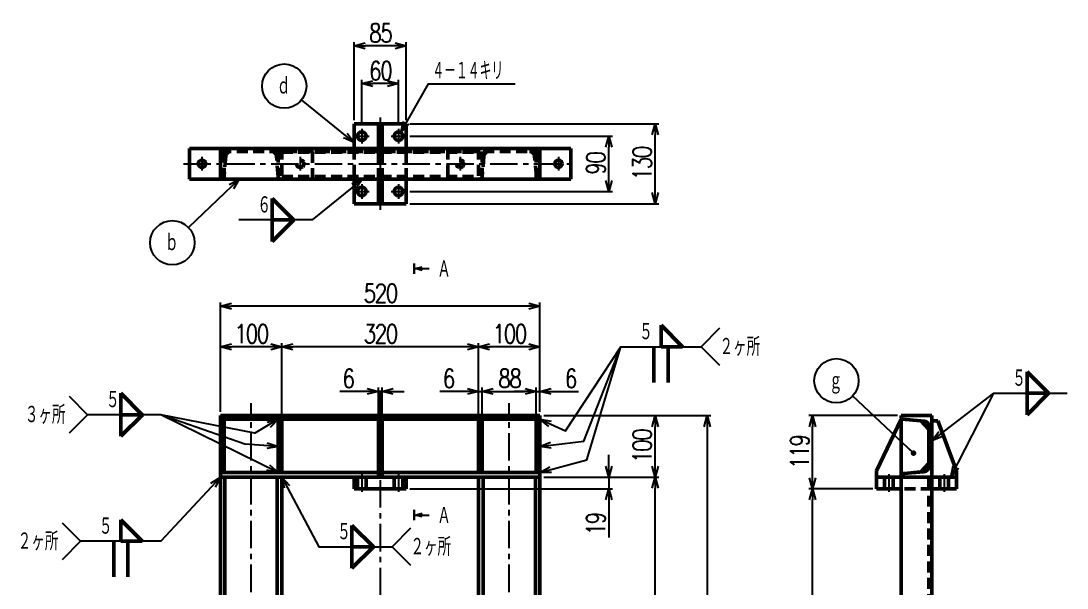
# Model space of a CAD drawing. Header units: millimetres. Extents: x -284 to 3112, y -2398 to 1551.
# Drawn here: x -275 to 1428, y 628 to 1551 of the extents above; entities that cross this region are included whole.
import ezdxf

# ---------------------------------------------------------------- set-up
doc = ezdxf.new("R2010")
doc.units = ezdxf.units.MM
doc.header["$LTSCALE"] = 1.40315
doc.linetypes.add('CENTER', pattern=[50.8, 31.75, -6.35, 6.35, -6.35])
doc.linetypes.add('DASHED', pattern=[19.05, 12.7, -6.35])
doc.layers.add('NoLayerName_001', color=7, linetype='Continuous')
doc.styles.get("Standard").update_dxf_attribs({"font": 'txt', "bigfont": 'extfont2'})
doc.dimstyles.get("Standard").update_dxf_attribs({"dimtxt": 2.5, "dimasz": 2.5, "dimexe": 1.25, "dimexo": 0.625, "dimtad": 1, "dimdec": 3, "dimzin": 0, "dimdsep": 46, "dimtxsty": 'Standard', "dimcen": 2.5, "dimadec": 0, "dimazin": 0, "dimtfac": 0.75, "dimtdec": 3, "dimtmove": 0, "dimatfit": 3, "dimfxl": 1, "dimarcsym": 0})

# ---------------------------------------------------------------- blocks, each defined once
blk = doc.blocks.new('_OPEN30')
at = {"color": 0, "linetype": 'ByBlock', "lineweight": -2}
for p, q in [((-1, 0.267949), (0, 0)), ((0, 0), (-1, -0.267949)), ((0, 0), (-1, 0))]:
    blk.add_line(p, q, dxfattribs=at)
blk = doc.blocks.new('*D118')
at = {"layer": 'Defpoints', "color": 0}
for p in [(50, 1086.5), (50, 908.5), (570, 908.5)]:
    blk.add_point(p, dxfattribs=at)
at = {"layer": 'NoLayerName_001', "color": 0, "linetype": 'Continuous', "lineweight": 25}
for p, q in [((50, 914.5), (50, 1092.5)), ((570, 914.5), (570, 1092.5)), ((552, 1086.5), (68, 1086.5))]:
    blk.add_line(p, q, dxfattribs=at)
at = {"layer": 'NoLayerName_001', "color": 0, "lineweight": 25, "xscale": 18, "yscale": 18, "zscale": 18, "rotation": 180}
blk.add_blockref('_OPEN30', (50, 1086.5), dxfattribs=at)
at = {"layer": 'NoLayerName_001', "color": 0, "lineweight": 25, "xscale": 18, "yscale": 18, "zscale": 18}
blk.add_blockref('_OPEN30', (570, 1086.5), dxfattribs=at)
at = {"layer": 'NoLayerName_001', "color": 2, "lineweight": 50, "insert": (310, 1107.5), "char_height": 30, "attachment_point": 5}
blk.add_mtext('\\W0.8000;\\T0.8750;520', dxfattribs=at)
blk = doc.blocks.new('*D119')
at = {"layer": 'Defpoints', "color": 0}
for p in [(50, 1020.6), (50, 908.5), (150, 900)]:
    blk.add_point(p, dxfattribs=at)
at = {"layer": 'NoLayerName_001', "color": 0, "linetype": 'Continuous', "lineweight": 25}
for p, q in [((50, 914.5), (50, 1026.6)), ((150, 906), (150, 1026.6)), ((132, 1020.6), (68, 1020.6))]:
    blk.add_line(p, q, dxfattribs=at)
at = {"layer": 'NoLayerName_001', "color": 0, "lineweight": 25, "xscale": 18, "yscale": 18, "zscale": 18, "rotation": 180}
blk.add_blockref('_OPEN30', (50, 1020.6), dxfattribs=at)
at = {"layer": 'NoLayerName_001', "color": 0, "lineweight": 25, "xscale": 18, "yscale": 18, "zscale": 18}
blk.add_blockref('_OPEN30', (150, 1020.6), dxfattribs=at)
at = {"layer": 'NoLayerName_001', "color": 2, "lineweight": 50, "insert": (100, 1041.6), "char_height": 30, "attachment_point": 5}
blk.add_mtext('\\W0.8000;\\T0.8750;100', dxfattribs=at)
blk = doc.blocks.new('*D120')
at = {"layer": 'Defpoints', "color": 0}
for p in [(150, 1020.6), (150, 902.6), (470, 900)]:
    blk.add_point(p, dxfattribs=at)
at = {"layer": 'NoLayerName_001', "color": 0, "linetype": 'Continuous', "lineweight": 25}
for p, q in [((150, 908.6), (150, 1026.6)), ((470, 906), (470, 1026.6)), ((452, 1020.6), (168, 1020.6))]:
    blk.add_line(p, q, dxfattribs=at)
at = {"layer": 'NoLayerName_001', "color": 0, "lineweight": 25, "xscale": 18, "yscale": 18, "zscale": 18, "rotation": 180}
blk.add_blockref('_OPEN30', (150, 1020.6), dxfattribs=at)
at = {"layer": 'NoLayerName_001', "color": 0, "lineweight": 25, "xscale": 18, "yscale": 18, "zscale": 18}
blk.add_blockref('_OPEN30', (470, 1020.6), dxfattribs=at)
at = {"layer": 'NoLayerName_001', "color": 2, "lineweight": 50, "insert": (310, 1041.6), "char_height": 30, "attachment_point": 5}
blk.add_mtext('\\W0.8000;\\T0.8750;320', dxfattribs=at)
blk = doc.blocks.new('*D121')
at = {"layer": 'Defpoints', "color": 0}
for p in [(470, 1020.6), (470, 902.6), (570, 908.5)]:
    blk.add_point(p, dxfattribs=at)
at = {"layer": 'NoLayerName_001', "color": 0, "linetype": 'Continuous', "lineweight": 25}
for p, q in [((470, 908.6), (470, 1026.6)), ((570, 914.5), (570, 1026.6)), ((552, 1020.6), (488, 1020.6))]:
    blk.add_line(p, q, dxfattribs=at)
at = {"layer": 'NoLayerName_001', "color": 0, "lineweight": 25, "xscale": 18, "yscale": 18, "zscale": 18, "rotation": 180}
blk.add_blockref('_OPEN30', (470, 1020.6), dxfattribs=at)
at = {"layer": 'NoLayerName_001', "color": 0, "lineweight": 25, "xscale": 18, "yscale": 18, "zscale": 18}
blk.add_blockref('_OPEN30', (570, 1020.6), dxfattribs=at)
at = {"layer": 'NoLayerName_001', "color": 2, "lineweight": 50, "insert": (520, 1041.6), "char_height": 30, "attachment_point": 5}
blk.add_mtext('\\W0.8000;\\T0.8750;100', dxfattribs=at)
blk = doc.blocks.new('*D122')
at = {"layer": 'Defpoints', "color": 0}
for p in [(564, 948), (564, 902.6), (476, 900)]:
    blk.add_point(p, dxfattribs=at)
at = {"layer": 'NoLayerName_001', "color": 0, "linetype": 'Continuous', "lineweight": 25}
for p, q in [((476, 906), (476, 954)), ((564, 908.6), (564, 954)), ((494, 948), (546, 948))]:
    blk.add_line(p, q, dxfattribs=at)
at = {"layer": 'NoLayerName_001', "color": 0, "lineweight": 25, "xscale": 18, "yscale": 18, "zscale": 18, "rotation": 180}
blk.add_blockref('_OPEN30', (476, 948), dxfattribs=at)
at = {"layer": 'NoLayerName_001', "color": 0, "lineweight": 25, "xscale": 18, "yscale": 18, "zscale": 18}
blk.add_blockref('_OPEN30', (564, 948), dxfattribs=at)
at = {"layer": 'NoLayerName_001', "color": 2, "lineweight": 50, "insert": (520, 969), "char_height": 30, "attachment_point": 5}
blk.add_mtext('\\W0.8000;\\T0.8750;88', dxfattribs=at)
blk = doc.blocks.new('*D123')
at = {"layer": 'Defpoints', "color": 0}
for p in [(476, 948), (470, 902.6), (476, 902.6)]:
    blk.add_point(p, dxfattribs=at)
at = {"layer": 'NoLayerName_001', "color": 0, "linetype": 'Continuous', "lineweight": 25}
for p, q in [((470, 908.6), (470, 954)), ((476, 908.6), (476, 954)), ((470, 948), (407.1, 948)), ((452, 948), (434, 948)), ((470, 948), (476, 948)), ((494, 948), (512, 948))]:
    blk.add_line(p, q, dxfattribs=at)
at = {"layer": 'NoLayerName_001', "color": 0, "lineweight": 25, "xscale": 18, "yscale": 18, "zscale": 18}
blk.add_blockref('_OPEN30', (470, 948), dxfattribs=at)
at = {"layer": 'NoLayerName_001', "color": 0, "lineweight": 25, "xscale": 18, "yscale": 18, "zscale": 18, "rotation": 180}
blk.add_blockref('_OPEN30', (476, 948), dxfattribs=at)
at = {"layer": 'NoLayerName_001', "color": 2, "lineweight": 50, "insert": (420.6, 969), "char_height": 30, "attachment_point": 5}
blk.add_mtext('\\W0.8000;\\T0.8750;6', dxfattribs=at)
blk = doc.blocks.new('*D124')
at = {"layer": 'Defpoints', "color": 0}
for p in [(307, 948), (307, 902.6), (313, 902.6)]:
    blk.add_point(p, dxfattribs=at)
at = {"layer": 'NoLayerName_001', "color": 0, "linetype": 'Continuous', "lineweight": 25}
for p, q in [((307, 908.6), (307, 954)), ((313, 908.6), (313, 954)), ((307, 948), (244.1, 948)), ((289, 948), (271, 948)), ((313, 948), (307, 948)), ((331, 948), (349, 948))]:
    blk.add_line(p, q, dxfattribs=at)
at = {"layer": 'NoLayerName_001', "color": 0, "lineweight": 25, "xscale": 18, "yscale": 18, "zscale": 18}
blk.add_blockref('_OPEN30', (307, 948), dxfattribs=at)
at = {"layer": 'NoLayerName_001', "color": 0, "lineweight": 25, "xscale": 18, "yscale": 18, "zscale": 18, "rotation": 180}
blk.add_blockref('_OPEN30', (313, 948), dxfattribs=at)
at = {"layer": 'NoLayerName_001', "color": 2, "lineweight": 50, "insert": (257.6, 969), "char_height": 30, "attachment_point": 5}
blk.add_mtext('\\W0.8000;\\T0.8750;6', dxfattribs=at)
blk = doc.blocks.new('*D125')
at = {"layer": 'Defpoints', "color": 0}
for p in [(570, 948), (570, 908.5), (564, 900)]:
    blk.add_point(p, dxfattribs=at)
at = {"layer": 'NoLayerName_001', "color": 0, "linetype": 'Continuous', "lineweight": 25}
for p, q in [((564, 906), (564, 954)), ((570, 914.5), (570, 954)), ((546, 948), (528, 948)), ((564, 948), (570, 948)), ((570, 948), (632.9, 948)), ((588, 948), (606, 948))]:
    blk.add_line(p, q, dxfattribs=at)
at = {"layer": 'NoLayerName_001', "color": 0, "lineweight": 25, "xscale": 18, "yscale": 18, "zscale": 18}
blk.add_blockref('_OPEN30', (564, 948), dxfattribs=at)
at = {"layer": 'NoLayerName_001', "color": 0, "lineweight": 25, "xscale": 18, "yscale": 18, "zscale": 18, "rotation": 180}
blk.add_blockref('_OPEN30', (570, 948), dxfattribs=at)
at = {"layer": 'NoLayerName_001', "color": 2, "lineweight": 50, "insert": (619.4, 969), "char_height": 30, "attachment_point": 5}
blk.add_mtext('\\W0.8000;\\T0.8750;6', dxfattribs=at)
blk = doc.blocks.new('*D126')
at = {"layer": 'Defpoints', "color": 0}
for p in [(570, 908.5), (757.3, 908.5), (570, 808.5)]:
    blk.add_point(p, dxfattribs=at)
at = {"layer": 'NoLayerName_001', "color": 0, "linetype": 'Continuous', "lineweight": 25}
for p, q in [((576, 908.5), (763.3, 908.5)), ((757.3, 826.5), (757.3, 890.5)), ((576, 808.5), (763.3, 808.5))]:
    blk.add_line(p, q, dxfattribs=at)
at = {"layer": 'NoLayerName_001', "color": 0, "lineweight": 25, "xscale": 18, "yscale": 18, "zscale": 18}
for p, rotation in [((757.3, 908.5), 90), ((757.3, 808.5), 270)]:
    blk.add_blockref('_OPEN30', p, dxfattribs=dict(at, rotation=rotation))
at = {"layer": 'NoLayerName_001', "color": 2, "lineweight": 50, "insert": (736.3, 858.5), "char_height": 30, "attachment_point": 5, "rotation": 90}
blk.add_mtext('\\W0.8000;\\T0.8750;100', dxfattribs=at)
blk = doc.blocks.new('*D127')
at = {"layer": 'Defpoints', "color": 0}
for p in [(570, 908.5), (620, 0), (841.8, 0)]:
    blk.add_point(p, dxfattribs=at)
at = {"layer": 'NoLayerName_001', "color": 0, "linetype": 'Continuous', "lineweight": 25}
for p, q in [((576, 908.5), (847.8, 908.5)), ((841.8, 890.5), (841.8, 18)), ((626, 0), (847.8, 0))]:
    blk.add_line(p, q, dxfattribs=at)
at = {"layer": 'NoLayerName_001', "color": 0, "lineweight": 25, "xscale": 18, "yscale": 18, "zscale": 18}
for p, rotation in [((841.8, 908.5), 90), ((841.8, 0), 270)]:
    blk.add_blockref('_OPEN30', p, dxfattribs=dict(at, rotation=rotation))
at = {"layer": 'NoLayerName_001', "color": 2, "lineweight": 50, "insert": (820.8, 454.2), "char_height": 30, "attachment_point": 5, "rotation": 90}
blk.add_mtext('\\W0.8000;\\T0.8750;908.5', dxfattribs=at)
blk = doc.blocks.new('*D128')
at = {"layer": 'Defpoints', "color": 0}
for p in [(570, 808.5), (757.3, 808.5), (620, 12)]:
    blk.add_point(p, dxfattribs=at)
at = {"layer": 'NoLayerName_001', "color": 0, "linetype": 'Continuous', "lineweight": 25}
for p, q in [((576, 808.5), (763.3, 808.5)), ((757.3, 30), (757.3, 790.5)), ((626, 12), (763.3, 12))]:
    blk.add_line(p, q, dxfattribs=at)
at = {"layer": 'NoLayerName_001', "color": 0, "lineweight": 25, "xscale": 18, "yscale": 18, "zscale": 18}
for p, rotation in [((757.3, 808.5), 90), ((757.3, 12), 270)]:
    blk.add_blockref('_OPEN30', p, dxfattribs=dict(at, rotation=rotation))
at = {"layer": 'NoLayerName_001', "color": 2, "lineweight": 50, "insert": (736.3, 410.2), "char_height": 30, "attachment_point": 5, "rotation": 90}
blk.add_mtext('\\W0.8000;\\T0.8750;796.5', dxfattribs=at)
blk = doc.blocks.new('*D137')
at = {"layer": 'Defpoints', "color": 0}
for p in [(352.5, 808.5), (352.5, 789.5), (681.9, 789.5)]:
    blk.add_point(p, dxfattribs=at)
at = {"layer": 'NoLayerName_001', "color": 0, "linetype": 'Continuous', "lineweight": 25}
for p, q in [((681.9, 826.5), (681.9, 844.5)), ((681.9, 808.5), (681.9, 789.5)), ((358.5, 789.5), (687.9, 789.5)), ((681.9, 789.5), (681.9, 710.1)), ((681.9, 771.5), (681.9, 753.5))]:
    blk.add_line(p, q, dxfattribs=at)
at = {"layer": 'NoLayerName_001', "color": 0, "lineweight": 25, "xscale": 18, "yscale": 18, "zscale": 18}
for p, rotation in [((681.9, 808.5), 270), ((681.9, 789.5), 90)]:
    blk.add_blockref('_OPEN30', p, dxfattribs=dict(at, rotation=rotation))
at = {"layer": 'NoLayerName_001', "color": 2, "lineweight": 50, "insert": (660.9, 731.8), "char_height": 30, "attachment_point": 5, "rotation": 90}
blk.add_mtext('\\W0.8000;\\T0.8750;19', dxfattribs=at)
blk = doc.blocks.new('JZB_0014')
at = {"layer": 'NoLayerName_001', "color": 7, "linetype": 'Continuous', "lineweight": 50}
for p, q in [((0, 19), (85, 19)), ((0, 0), (0, 19)), ((85, 0), (85, 19)), ((0, 0), (85, 0))]:
    blk.add_line(p, q, dxfattribs=at)
blk = doc.blocks.new('JZB_0015')
at = {"layer": 'NoLayerName_001', "color": 7, "linetype": 'Continuous', "lineweight": 50}
for p, q in [((0, 796.5), (0, 0)), ((7.5, 0), (7.5, 796.5)), ((92.5, 0), (92.5, 796.5)), ((100, 0), (100, 796.5))]:
    blk.add_line(p, q, dxfattribs=at)
blk = doc.blocks.new('JZB_0016')
at = {"layer": 'NoLayerName_001', "color": 7, "linetype": 'Continuous', "lineweight": 50}
for p, q in [((0, 0), (0, 796.5)), ((7.5, 0), (7.5, 796.5)), ((92.5, 0), (92.5, 796.5)), ((100, 796.5), (100, 0))]:
    blk.add_line(p, q, dxfattribs=at)
blk = doc.blocks.new('JZB_0017')
at = {"layer": 'NoLayerName_001', "color": 7, "linetype": 'Continuous', "lineweight": 50}
for p, q in [((0, 100), (520, 100)), ((0, 94.1), (0, 100)), ((0, 94.1), (520, 94.1)), ((520, 94.1), (520, 100)), ((0, 7.5), (257, 7.5)), ((0, 7.5), (0, 0)), ((217.5, 0), (0, 0)), ((263, 7.5), (520, 7.5)), ((520, 7.5), (520, 0)), ((520, 0), (302.5, 0))]:
    blk.add_line(p, q, dxfattribs=at)
blk = doc.blocks.new('JZB_0022')
at = {"layer": 'NoLayerName_001', "color": 3, "linetype": 'DASHED', "lineweight": 50}
for p, q in [((0, 24), (0, 5)), ((14, 5), (14, 24))]:
    blk.add_line(p, q, dxfattribs=at)
at = {"layer": 'NoLayerName_001', "color": 4, "linetype": 'CENTER', "lineweight": 25}
blk.add_line((7, 29), (7, 0), dxfattribs=at)
blk = doc.blocks.new('JZB_0023')
at = {"layer": 'NoLayerName_001', "color": 3, "linetype": 'DASHED', "lineweight": 50}
for p, q in [((0, 24), (0, 5)), ((14, 5), (14, 24))]:
    blk.add_line(p, q, dxfattribs=at)
at = {"layer": 'NoLayerName_001', "color": 4, "linetype": 'CENTER', "lineweight": 25}
blk.add_line((7, 29), (7, 0), dxfattribs=at)
blk = doc.blocks.new('JZB_0024')
at = {"layer": 'NoLayerName_001', "color": 4, "linetype": 'CENTER', "lineweight": 25}
blk.add_line((0, 29), (0, 0), dxfattribs=at)
blk = doc.blocks.new('JZB_0025')
at = {"layer": 'NoLayerName_001', "color": 4, "linetype": 'CENTER', "lineweight": 25}
blk.add_line((0, 29), (0, 0), dxfattribs=at)
blk = doc.blocks.new('JZB_0026')
at = {"layer": 'NoLayerName_001', "color": 7, "linetype": 'Continuous', "lineweight": 50}
for p, q in [((0, 86.6), (0, 0)), ((6, 86.6), (6, 0))]:
    blk.add_line(p, q, dxfattribs=at)
blk = doc.blocks.new('JZB_0027')
at = {"layer": 'NoLayerName_001', "color": 7, "linetype": 'Continuous', "lineweight": 50}
for p, q in [((0, 86.6), (0, 0)), ((6, 86.6), (6, 0))]:
    blk.add_line(p, q, dxfattribs=at)
blk = doc.blocks.new('JZB_0028')
at = {"layer": 'NoLayerName_001', "color": 7, "linetype": 'Continuous', "lineweight": 50}
for p, q in [((0, 94.1), (0, 0)), ((6, 94.1), (6, 0)), ((6, 0), (0, 0))]:
    blk.add_line(p, q, dxfattribs=at)
blk = doc.blocks.new('JZB_0029')
at = {"layer": 'NoLayerName_001', "color": 7, "linetype": 'Continuous', "lineweight": 50}
for p, q in [((0, 86.6), (0, 0)), ((6, 86.6), (6, 0))]:
    blk.add_line(p, q, dxfattribs=at)
blk = doc.blocks.new('JZB_0030')
at = {"layer": 'NoLayerName_001', "color": 7, "linetype": 'Continuous', "lineweight": 50}
for p, q in [((0, 88.6), (0, 2)), ((6, 88.9), (6, 0))]:
    blk.add_line(p, q, dxfattribs=at)
blk = doc.blocks.new('DIM_0003')
at = {"color": 2, "linetype": 'Continuous', "lineweight": 50}
for p, q in [((197, 239.4), (197, 204.6)), ((231.8, 204.6), (197, 239.4)), ((185.4, 204.6), (185.4, 146.4)), ((197, 204.6), (231.8, 204.6)), ((208.6, 146.4), (208.6, 204.6))]:
    blk.add_line(p, q, dxfattribs=at)
at = {"color": 3, "linetype": 'Continuous', "lineweight": 25}
for points in [[(292.2, 234.6), (262.2, 204.6), (292.2, 174.6)], [(0, 42.5), (71.5, 51), (131.4, 204.6), (262.2, 204.6)], [(0, 86.6), (41.5, 67.6), (131.4, 204.6)], [(0, 0), (76.2, 20.6), (131.4, 204.6)], [(14.4, 74.8), (0, 86.6), (18.4, 83.5)], [(18.4, 39.8), (0, 42.5), (17.3, 49.4)], [(18.6, 0.1), (0, 0), (16.1, 9.4)]]:
    blk.add_lwpolyline(points, dxfattribs=at)
at = {"color": 2, "linetype": 'Continuous', "lineweight": 50, "width": 0.666667}
for s, p in [('５', (161.4, 213.9)), ('２ヶ所', (292.2, 189.6))]:
    blk.add_text(s, height=30, dxfattribs=at).set_placement(p)
blk = doc.blocks.new('DIM_0007')
at = {"color": 2, "linetype": 'Continuous', "lineweight": 50}
for p, q in [((167.6, 93.5), (167.6, 58.6)), ((202.4, 58.6), (167.6, 93.5)), ((156, 58.6), (156, 0.5)), ((167.6, 58.6), (202.4, 58.6)), ((179.1, 0.5), (179.1, 58.6))]:
    blk.add_line(p, q, dxfattribs=at)
at = {"color": 3, "linetype": 'Continuous', "lineweight": 25}
for points in [[(329.6, 163), (232.7, 58.6), (102, 58.6)], [(313.8, 153), (329.6, 163), (320.9, 146.5)], [(72, 88.6), (102, 58.6), (72, 28.6)]]:
    blk.add_lwpolyline(points, dxfattribs=at)
at = {"color": 2, "linetype": 'Continuous', "lineweight": 50, "width": 0.666667}
for s, p in [('５', (132, 68)), ('２ヶ所', (0, 43.6))]:
    blk.add_text(s, height=30, dxfattribs=at).set_placement(p)
blk = doc.blocks.new('DIM_0008')
at = {"color": 2, "linetype": 'Continuous', "lineweight": 50}
for p, q in [((156, 128.8), (156, 94)), ((190.8, 94), (156, 128.8)), ((156, 94), (190.8, 94)), ((156, 94), (156, 59.1)), ((191.2, 94), (156, 94)), ((156, 59.1), (191.2, 94))]:
    blk.add_line(p, q, dxfattribs=at)
at = {"color": 3, "linetype": 'Continuous', "lineweight": 25}
for points in [[(72, 124), (102, 94), (72, 64)], [(412, 42.5), (357.6, 45.9), (221.2, 94), (102, 94)], [(412, 86.6), (374, 64.1), (221.2, 94)], [(412, 0), (221.2, 94)], [(394.1, 81.6), (412, 86.6), (399, 73.3)], [(394.4, 48.4), (412, 42.5), (393.8, 38.8)], [(398, 12.3), (412, 0), (393.8, 3.6)]]:
    blk.add_lwpolyline(points, dxfattribs=at)
at = {"color": 2, "linetype": 'Continuous', "lineweight": 50, "width": 0.666667}
for s, p in [('５', (132, 103.3)), ('３ヶ所', (0, 79))]:
    blk.add_text(s, height=30, dxfattribs=at).set_placement(p)
blk = doc.blocks.new('DIM_0010')
at = {"color": 2, "linetype": 'Continuous', "lineweight": 50}
for p, q in [((114.1, 70), (114.1, 35.2)), ((149, 35.2), (114.1, 70)), ((114.1, 35.2), (149, 35.2)), ((114.1, 35.2), (114.1, 0.3)), ((149.3, 35.2), (114.1, 35.2)), ((114.1, 0.3), (149.3, 35.2))]:
    blk.add_line(p, q, dxfattribs=at)
at = {"color": 3, "linetype": 'Continuous', "lineweight": 25}
for points in [[(4.2, 130.4), (0, 148.5), (12.7, 134.9)], [(0, 148.5), (60.1, 35.2), (179.3, 35.2)], [(209.3, 65.2), (179.3, 35.2), (209.3, 5.2)]]:
    blk.add_lwpolyline(points, dxfattribs=at)
at = {"color": 2, "linetype": 'Continuous', "lineweight": 50, "width": 0.666667}
for s, p in [('５', (90.1, 44.5)), ('２ヶ所', (209.3, 20.2))]:
    blk.add_text(s, height=30, dxfattribs=at).set_placement(p)
blk = doc.blocks.new('*D138')
at = {"layer": 'Defpoints', "color": 0}
for p in [(352, 1363.2), (681.9, 1363.2), (352, 1273.2)]:
    blk.add_point(p, dxfattribs=at)
at = {"layer": 'NoLayerName_001', "color": 0, "linetype": 'Continuous', "lineweight": 25}
for p, q in [((358, 1363.2), (687.9, 1363.2)), ((681.9, 1291.2), (681.9, 1345.2)), ((358, 1273.2), (687.9, 1273.2))]:
    blk.add_line(p, q, dxfattribs=at)
at = {"layer": 'NoLayerName_001', "color": 0, "lineweight": 25, "xscale": 18, "yscale": 18, "zscale": 18}
for p, rotation in [((681.9, 1363.2), 90), ((681.9, 1273.2), 270)]:
    blk.add_blockref('_OPEN30', p, dxfattribs=dict(at, rotation=rotation))
at = {"layer": 'NoLayerName_001', "color": 2, "lineweight": 50, "insert": (660.9, 1318.2), "char_height": 30, "attachment_point": 5, "rotation": 90}
blk.add_mtext('\\W0.8000;\\T0.8750;90', dxfattribs=at)
blk = doc.blocks.new('*D139')
at = {"layer": 'Defpoints', "color": 0}
for p in [(352.5, 1383.2), (757.3, 1383.2), (352.5, 1253.2)]:
    blk.add_point(p, dxfattribs=at)
at = {"layer": 'NoLayerName_001', "color": 0, "linetype": 'Continuous', "lineweight": 25}
for p, q in [((358.5, 1383.2), (763.3, 1383.2)), ((757.3, 1271.2), (757.3, 1365.2)), ((358.5, 1253.2), (763.3, 1253.2))]:
    blk.add_line(p, q, dxfattribs=at)
at = {"layer": 'NoLayerName_001', "color": 0, "lineweight": 25, "xscale": 18, "yscale": 18, "zscale": 18}
for p, rotation in [((757.3, 1383.2), 90), ((757.3, 1253.2), 270)]:
    blk.add_blockref('_OPEN30', p, dxfattribs=dict(at, rotation=rotation))
at = {"layer": 'NoLayerName_001', "color": 2, "lineweight": 50, "insert": (736.3, 1318.2), "char_height": 30, "attachment_point": 5, "rotation": 90}
blk.add_mtext('\\W0.8000;\\T0.8750;130', dxfattribs=at)
blk = doc.blocks.new('*D140')
at = {"layer": 'Defpoints', "color": 0}
for p in [(280, 1448.5), (280, 1375.2), (340, 1375.2)]:
    blk.add_point(p, dxfattribs=at)
at = {"layer": 'NoLayerName_001', "color": 0, "linetype": 'Continuous', "lineweight": 25}
for p, q in [((280, 1381.2), (280, 1454.5)), ((322, 1448.5), (298, 1448.5)), ((340, 1381.2), (340, 1454.5))]:
    blk.add_line(p, q, dxfattribs=at)
at = {"layer": 'NoLayerName_001', "color": 0, "lineweight": 25, "xscale": 18, "yscale": 18, "zscale": 18, "rotation": 180}
blk.add_blockref('_OPEN30', (280, 1448.5), dxfattribs=at)
at = {"layer": 'NoLayerName_001', "color": 0, "lineweight": 25, "xscale": 18, "yscale": 18, "zscale": 18}
blk.add_blockref('_OPEN30', (340, 1448.5), dxfattribs=at)
at = {"layer": 'NoLayerName_001', "color": 2, "lineweight": 50, "insert": (310, 1469.5), "char_height": 30, "attachment_point": 5}
blk.add_mtext('\\W0.8000;\\T0.8750;60', dxfattribs=at)
blk = doc.blocks.new('DIM_0022')
at = {"color": 3, "linetype": 'Continuous', "lineweight": 25}
for points in [[(0, 0), (45.3, 79.2), (186.3, 79.2)], [(13.1, 13.2), (0, 0), (4.7, 18)]]:
    blk.add_lwpolyline(points, dxfattribs=at)
at = {"color": 2, "linetype": 'Continuous', "lineweight": 50, "width": 0.583333}
blk.add_text('４－１４キリ', height=30, dxfattribs=at).set_placement((51.3, 85.2))
blk = doc.blocks.new('*D142')
at = {"layer": 'Defpoints', "color": 0}
for p in [(267.5, 1509.9), (267.5, 1383.2), (352.5, 1383.2)]:
    blk.add_point(p, dxfattribs=at)
at = {"layer": 'NoLayerName_001', "color": 0, "linetype": 'Continuous', "lineweight": 25}
for p, q in [((267.5, 1389.2), (267.5, 1515.9)), ((352.5, 1389.2), (352.5, 1515.9)), ((334.5, 1509.9), (285.5, 1509.9))]:
    blk.add_line(p, q, dxfattribs=at)
at = {"layer": 'NoLayerName_001', "color": 0, "lineweight": 25, "xscale": 18, "yscale": 18, "zscale": 18, "rotation": 180}
blk.add_blockref('_OPEN30', (267.5, 1509.9), dxfattribs=at)
at = {"layer": 'NoLayerName_001', "color": 0, "lineweight": 25, "xscale": 18, "yscale": 18, "zscale": 18}
blk.add_blockref('_OPEN30', (352.5, 1509.9), dxfattribs=at)
at = {"layer": 'NoLayerName_001', "color": 2, "lineweight": 50, "insert": (310, 1530.9), "char_height": 30, "attachment_point": 5}
blk.add_mtext('\\W0.8000;\\T0.8750;85', dxfattribs=at)
blk = doc.blocks.new('JZB_0032')
at = {"layer": 'NoLayerName_001', "color": 7, "linetype": 'Continuous', "lineweight": 50}
for p, q in [((0, 40), (6, 40)), ((0, 0), (0, 40)), ((6, 0), (6, 40)), ((0, 10), (6, 10))]:
    blk.add_line(p, q, dxfattribs=at)
blk = doc.blocks.new('JZB_0033')
at = {"layer": 'NoLayerName_001', "color": 3, "linetype": 'DASHED', "lineweight": 50}
blk.add_line((0, 50), (0, 0), dxfattribs=at)
at = {"layer": 'NoLayerName_001', "color": 7, "linetype": 'Continuous', "lineweight": 50}
for p, q in [((150, 50), (200, 50)), ((200, 50), (200, 0)), ((200, 0), (150, 0))]:
    blk.add_line(p, q, dxfattribs=at)
blk = doc.blocks.new('JZB_0034')
at = {"layer": 'NoLayerName_001', "color": 7, "linetype": 'Continuous', "lineweight": 50}
for p, q in [((0, 0), (0, 50)), ((0, 50), (50, 50)), ((50, 0), (0, 0))]:
    blk.add_line(p, q, dxfattribs=at)
at = {"layer": 'NoLayerName_001', "color": 3, "linetype": 'DASHED', "lineweight": 50}
blk.add_line((200, 0), (200, 50), dxfattribs=at)
blk = doc.blocks.new('JZB_0035')
at = {"layer": 'NoLayerName_001', "color": 3, "linetype": 'DASHED', "lineweight": 50}
for p, q in [((0, 50), (0, 0)), ((0, 44), (320, 44)), ((320, 50), (320, 0)), ((0, 4.5), (320, 4.5))]:
    blk.add_line(p, q, dxfattribs=at)
blk = doc.blocks.new('JZB_0036')
at = {"layer": 'NoLayerName_001', "color": 7, "linetype": 'Continuous', "lineweight": 50}
blk.add_line((0, 0), (6, 0), dxfattribs=at)
blk = doc.blocks.new('JZB_0037')
at = {"layer": 'NoLayerName_001', "color": 7, "linetype": 'Continuous', "lineweight": 50}
for p, q in [((0, 90), (0, 130)), ((0, 130), (39.5, 130)), ((45.5, 130), (85, 130)), ((85, 130), (85, 90)), ((0, 0), (0, 40)), ((85, 40), (85, 0)), ((85, 0), (45.5, 0)), ((39.5, 0), (0, 0))]:
    blk.add_line(p, q, dxfattribs=at)
at = {"layer": 'NoLayerName_001', "color": 3, "linetype": 'DASHED', "lineweight": 50}
for p, q in [((0, 90), (0, 40)), ((85, 40), (85, 90))]:
    blk.add_line(p, q, dxfattribs=at)
blk = doc.blocks.new('JZB_0038')
at = {"layer": 'NoLayerName_001', "color": 3, "linetype": 'DASHED', "lineweight": 50}
for p, q in [((7, 37.7), (4, 3.7)), ((92.3, 3.7), (89.3, 37.7))]:
    blk.add_line(p, q, dxfattribs=at)
for centre, radius, start, end in [((14.9, 37), 8, 90, 175), ((81.3, 37), 8, 5, 90), ((0, 4), 4, 270, 355), ((96.3, 4), 4, 185, 270)]:
    blk.add_arc(centre, radius, start, end, dxfattribs=at)
blk = doc.blocks.new('JZB_0039')
at = {"layer": 'NoLayerName_001', "color": 3, "linetype": 'DASHED', "lineweight": 50}
for p, q in [((7, 37.7), (4, 3.7)), ((92.3, 3.7), (89.3, 37.7))]:
    blk.add_line(p, q, dxfattribs=at)
for centre, radius, start, end in [((14.9, 37), 8, 90, 175), ((81.3, 37), 8, 5, 90), ((0, 4), 4, 270, 355), ((96.3, 4), 4, 185, 270)]:
    blk.add_arc(centre, radius, start, end, dxfattribs=at)
blk = doc.blocks.new('JZB_0040')
at = {"layer": 'NoLayerName_001', "color": 7, "linetype": 'Continuous', "lineweight": 50}
for p, q in [((0, 0), (0, 50)), ((0, 50), (520, 50)), ((520, 0), (520, 50)), ((0, 0), (520, 0))]:
    blk.add_line(p, q, dxfattribs=at)
at = {"layer": 'NoLayerName_001', "color": 3, "linetype": 'DASHED', "lineweight": 50}
blk.add_line((0, 45), (520, 45), dxfattribs=at)
blk = doc.blocks.new('JZB_0041')
at = {"layer": 'NoLayerName_001', "color": 4, "linetype": 'CENTER', "lineweight": 25}
blk.add_line((6, 22), (6, 0), dxfattribs=at)
at = {"layer": 'NoLayerName_001', "color": 7, "linetype": 'Continuous', "lineweight": 50}
blk.add_circle((6, 11), 6, dxfattribs=at)
blk = doc.blocks.new('JZB_0042')
at = {"layer": 'NoLayerName_001', "color": 4, "linetype": 'CENTER', "lineweight": 25}
blk.add_line((6, 22), (6, 0), dxfattribs=at)
at = {"layer": 'NoLayerName_001', "color": 3, "linetype": 'DASHED', "lineweight": 50}
blk.add_circle((6, 11), 6, dxfattribs=at)
blk = doc.blocks.new('JZB_0043')
at = {"layer": 'NoLayerName_001', "color": 4, "linetype": 'CENTER', "lineweight": 25}
blk.add_line((6, 22), (6, 0), dxfattribs=at)
at = {"layer": 'NoLayerName_001', "color": 7, "linetype": 'Continuous', "lineweight": 50}
blk.add_circle((6, 11), 6, dxfattribs=at)
blk = doc.blocks.new('JZB_0044')
at = {"layer": 'NoLayerName_001', "color": 4, "linetype": 'CENTER', "lineweight": 25}
blk.add_line((6, 22), (6, 0), dxfattribs=at)
at = {"layer": 'NoLayerName_001', "color": 3, "linetype": 'DASHED', "lineweight": 50}
blk.add_circle((6, 11), 6, dxfattribs=at)
blk = doc.blocks.new('JZB_0045')
at = {"layer": 'NoLayerName_001', "color": 4, "linetype": 'CENTER', "lineweight": 25}
for p, q in [((12, 24), (12, 0)), ((0, 12), (24, 12))]:
    blk.add_line(p, q, dxfattribs=at)
at = {"layer": 'NoLayerName_001', "color": 7, "linetype": 'Continuous', "lineweight": 50}
blk.add_circle((12, 12), 7, dxfattribs=at)
blk = doc.blocks.new('JZB_0046')
at = {"layer": 'NoLayerName_001', "color": 4, "linetype": 'CENTER', "lineweight": 25}
for p, q in [((12, 24), (12, 0)), ((0, 12), (24, 12))]:
    blk.add_line(p, q, dxfattribs=at)
at = {"layer": 'NoLayerName_001', "color": 7, "linetype": 'Continuous', "lineweight": 50}
blk.add_circle((12, 12), 7, dxfattribs=at)
blk = doc.blocks.new('JZB_0047')
at = {"layer": 'NoLayerName_001', "color": 4, "linetype": 'CENTER', "lineweight": 25}
for p, q in [((12, 24), (12, 0)), ((0, 12), (24, 12))]:
    blk.add_line(p, q, dxfattribs=at)
at = {"layer": 'NoLayerName_001', "color": 7, "linetype": 'Continuous', "lineweight": 50}
blk.add_circle((12, 12), 7, dxfattribs=at)
blk = doc.blocks.new('JZB_0048')
at = {"layer": 'NoLayerName_001', "color": 4, "linetype": 'CENTER', "lineweight": 25}
for p, q in [((12, 24), (12, 0)), ((0, 12), (24, 12))]:
    blk.add_line(p, q, dxfattribs=at)
at = {"layer": 'NoLayerName_001', "color": 7, "linetype": 'Continuous', "lineweight": 50}
blk.add_circle((12, 12), 7, dxfattribs=at)
blk = doc.blocks.new('JZB_0049')
at = {"layer": 'NoLayerName_001', "color": 3, "linetype": 'DASHED', "lineweight": 50}
blk.add_line((6, 45), (6, 0), dxfattribs=at)
at = {"layer": 'NoLayerName_001', "color": 7, "linetype": 'Continuous', "lineweight": 50}
blk.add_line((6, 0), (0, 0), dxfattribs=at)
blk = doc.blocks.new('JZB_0050')
at = {"layer": 'NoLayerName_001', "color": 3, "linetype": 'DASHED', "lineweight": 50}
for p, q in [((0, 45), (0, 0)), ((6, 35), (0, 35))]:
    blk.add_line(p, q, dxfattribs=at)
at = {"layer": 'NoLayerName_001', "color": 7, "linetype": 'Continuous', "lineweight": 50}
blk.add_line((6, 0), (0, 0), dxfattribs=at)
blk = doc.blocks.new('JZB_0051')
at = {"layer": 'NoLayerName_001', "color": 3, "linetype": 'DASHED', "lineweight": 50}
for p, q in [((0, 40), (0, 85)), ((6, 75), (0, 75)), ((6, 40), (6, 85))]:
    blk.add_line(p, q, dxfattribs=at)
at = {"layer": 'NoLayerName_001', "color": 7, "linetype": 'Continuous', "lineweight": 50}
for p, q in [((6, 40), (0, 40)), ((0, 40), (0, 0)), ((6, 40), (6, 0)), ((6, 0), (0, 0))]:
    blk.add_line(p, q, dxfattribs=at)
blk = doc.blocks.new('JZB_0052')
at = {"layer": 'NoLayerName_001', "color": 3, "linetype": 'DASHED', "lineweight": 50}
for p, q in [((6, 35), (0, 35)), ((6, 45), (6, 0))]:
    blk.add_line(p, q, dxfattribs=at)
at = {"layer": 'NoLayerName_001', "color": 7, "linetype": 'Continuous', "lineweight": 50}
blk.add_line((6, 0), (0, 0), dxfattribs=at)
blk = doc.blocks.new('JZB_0053')
at = {"layer": 'NoLayerName_001', "color": 3, "linetype": 'DASHED', "lineweight": 50}
for p, q in [((0, 45), (0, 0)), ((6, 35), (0, 35))]:
    blk.add_line(p, q, dxfattribs=at)
at = {"layer": 'NoLayerName_001', "color": 7, "linetype": 'Continuous', "lineweight": 50}
blk.add_line((6, 0), (0, 0), dxfattribs=at)
blk = doc.blocks.new('DIM_0011')
at = {"color": 3, "linetype": 'Continuous', "lineweight": 25}
for points in [[(149.6, 0), (64, 69.1)], [(138.6, 15.1), (149.6, 0), (132.6, 7.6)]]:
    blk.add_lwpolyline(points, dxfattribs=at)
blk.add_circle((36, 91.7), 36, dxfattribs=at)
at = {"color": 2, "linetype": 'Continuous', "lineweight": 50, "width": 0.666667}
blk.add_text('ｄ', height=30, dxfattribs=at).set_placement((24, 76.7))
blk = doc.blocks.new('DIM_0012')
at = {"color": 2, "linetype": 'Continuous', "lineweight": 50}
for p, q in [((54, 70), (54, 35.2)), ((88.8, 35.2), (54, 70)), ((54, 35.2), (88.8, 35.2)), ((54, 35.2), (54, 0.3)), ((89.2, 35.2), (54, 35.2)), ((54, 0.3), (89.2, 35.2))]:
    blk.add_line(p, q, dxfattribs=at)
at = {"color": 3, "linetype": 'Continuous', "lineweight": 25}
for points in [[(200.9, 101.6), (119.2, 35.2), (0, 35.2)], [(183.9, 94), (200.9, 101.6), (190, 86.5)]]:
    blk.add_lwpolyline(points, dxfattribs=at)
at = {"color": 2, "linetype": 'Continuous', "lineweight": 50, "width": 0.666667}
blk.add_text('６', height=30, dxfattribs=at).set_placement((30, 44.5))
blk = doc.blocks.new('DIM_0013')
at = {"color": 3, "linetype": 'Continuous', "lineweight": 25}
for points in [[(145, 139.4), (62.1, 60.8)], [(128.6, 130.5), (145, 139.4), (135.3, 123.5)]]:
    blk.add_lwpolyline(points, dxfattribs=at)
blk.add_circle((36, 36), 36, dxfattribs=at)
at = {"color": 2, "linetype": 'Continuous', "lineweight": 50, "width": 0.666667}
blk.add_text('ｂ', height=30, dxfattribs=at).set_placement((24, 21))
blk = doc.blocks.new('*D145')
at = {"layer": 'Defpoints', "color": 0}
for p in [(1013.6, 908.5), (1157.5, 908.5), (1117.5, 789.5)]:
    blk.add_point(p, dxfattribs=at)
at = {"layer": 'NoLayerName_001', "color": 0, "linetype": 'Continuous', "lineweight": 25}
for p, q in [((1151.5, 908.5), (1007.6, 908.5)), ((1013.6, 807.5), (1013.6, 890.5)), ((1111.5, 789.5), (1007.6, 789.5))]:
    blk.add_line(p, q, dxfattribs=at)
at = {"layer": 'NoLayerName_001', "color": 0, "lineweight": 25, "xscale": 18, "yscale": 18, "zscale": 18}
for p, rotation in [((1013.6, 908.5), 90), ((1013.6, 789.5), 270)]:
    blk.add_blockref('_OPEN30', p, dxfattribs=dict(at, rotation=rotation))
at = {"layer": 'NoLayerName_001', "color": 2, "lineweight": 50, "insert": (992.6, 849), "char_height": 30, "attachment_point": 5, "rotation": 90}
blk.add_mtext('\\W0.8000;\\T0.8750;119', dxfattribs=at)
blk = doc.blocks.new('*D146')
at = {"layer": 'Defpoints', "color": 0}
for p in [(1013.6, 789.5), (1117.5, 789.5), (1157.5, 0)]:
    blk.add_point(p, dxfattribs=at)
at = {"layer": 'NoLayerName_001', "color": 0, "linetype": 'Continuous', "lineweight": 25}
for p, q in [((1111.5, 789.5), (1007.6, 789.5)), ((1013.6, 18), (1013.6, 771.5)), ((1151.5, 0), (1007.6, 0))]:
    blk.add_line(p, q, dxfattribs=at)
at = {"layer": 'NoLayerName_001', "color": 0, "lineweight": 25, "xscale": 18, "yscale": 18, "zscale": 18}
for p, rotation in [((1013.6, 789.5), 90), ((1013.6, 0), 270)]:
    blk.add_blockref('_OPEN30', p, dxfattribs=dict(at, rotation=rotation))
at = {"layer": 'NoLayerName_001', "color": 2, "lineweight": 50, "insert": (992.6, 394.7), "char_height": 30, "attachment_point": 5, "rotation": 90}
blk.add_mtext('\\W0.8000;\\T0.8750;789.5', dxfattribs=at)
blk = doc.blocks.new('JZB_0054')
at = {"layer": 'NoLayerName_001', "color": 7, "linetype": 'Continuous', "lineweight": 50}
for p, q in [((10, 91.5), (0, 91.5)), ((40, 10), (10, 91.5)), ((40, 0), (40, 10))]:
    blk.add_line(p, q, dxfattribs=at)
blk = doc.blocks.new('JZB_0057')
at = {"layer": 'NoLayerName_001', "color": 7, "linetype": 'Continuous', "lineweight": 50}
for p, q in [((0, 0), (0, 19)), ((40, 19), (0, 19)), ((130, 19), (90, 19)), ((130, 0), (130, 19)), ((0, 0), (40, 0)), ((90, 0), (130, 0))]:
    blk.add_line(p, q, dxfattribs=at)
at = {"layer": 'NoLayerName_001', "color": 3, "linetype": 'DASHED', "lineweight": 50}
blk.add_line((90, 0), (40, 0), dxfattribs=at)
blk = doc.blocks.new('JZB_0058')
at = {"layer": 'NoLayerName_001', "color": 7, "linetype": 'Continuous', "lineweight": 50}
for p, q in [((0, 0), (0, 796.5)), ((50, 796.5), (0, 796.5)), ((50, 0), (50, 796.5))]:
    blk.add_line(p, q, dxfattribs=at)
at = {"layer": 'NoLayerName_001', "color": 3, "linetype": 'DASHED', "lineweight": 50}
blk.add_line((45, 0), (45, 796.5), dxfattribs=at)
blk = doc.blocks.new('JZB_0059')
at = {"layer": 'NoLayerName_001', "color": 7, "linetype": 'Continuous', "lineweight": 50}
for p, q in [((0, 98.1), (0, 100)), ((0, 100), (50, 100)), ((37.7, 91.2), (3.7, 94.1)), ((50, 100), (50, 0)), ((45, 16.8), (45, 83.2)), ((0, 0), (0, 1.9)), ((3.7, 5.9), (37.7, 8.8))]:
    blk.add_line(p, q, dxfattribs=at)
for centre, radius, start, end in [((4, 98.1), 4, 180, 265), ((37, 83.2), 8, 0, 85), ((4, 1.9), 4, 95, 180), ((37, 16.8), 8, 275, 360)]:
    blk.add_arc(centre, radius, start, end, dxfattribs=at)
blk = doc.blocks.new('JZB_0064')
at = {"layer": 'NoLayerName_001', "color": 3, "linetype": 'DASHED', "lineweight": 50}
for p, q in [((0, 24), (0, 5)), ((14, 5), (14, 24))]:
    blk.add_line(p, q, dxfattribs=at)
at = {"layer": 'NoLayerName_001', "color": 4, "linetype": 'CENTER', "lineweight": 25}
blk.add_line((7, 29), (7, 0), dxfattribs=at)
blk = doc.blocks.new('JZB_0065')
at = {"layer": 'NoLayerName_001', "color": 3, "linetype": 'DASHED', "lineweight": 50}
for p, q in [((0, 24), (0, 5)), ((14, 5), (14, 24))]:
    blk.add_line(p, q, dxfattribs=at)
at = {"layer": 'NoLayerName_001', "color": 4, "linetype": 'CENTER', "lineweight": 25}
blk.add_line((7, 29), (7, 0), dxfattribs=at)
blk = doc.blocks.new('JZB_0066')
at = {"layer": 'NoLayerName_001', "color": 4, "linetype": 'CENTER', "lineweight": 25}
blk.add_line((0, 29), (0, 0), dxfattribs=at)
blk = doc.blocks.new('JZB_0067')
at = {"layer": 'NoLayerName_001', "color": 4, "linetype": 'CENTER', "lineweight": 25}
blk.add_line((0, 29), (0, 0), dxfattribs=at)
blk = doc.blocks.new('JZB_0068')
at = {"layer": 'NoLayerName_001', "color": 7, "linetype": 'Continuous', "lineweight": 50}
for p, q in [((40, 94.5), (0, 10)), ((0, 10), (0, 0)), ((0, 0), (40, 0)), ((40, 0), (40, 5.5))]:
    blk.add_line(p, q, dxfattribs=at)
blk = doc.blocks.new('JZB_0069')
at = {"layer": 'NoLayerName_001', "color": 7, "linetype": 'Continuous', "lineweight": 50}
for p, q in [((0, 88.9), (0, 0)), ((32, 86.1), (0, 88.9)), ((45, 72), (32, 86.1)), ((45, 16.9), (45, 72)), ((0, 0), (32, 2.8)), ((32, 2.8), (45, 16.9))]:
    blk.add_line(p, q, dxfattribs=at)
blk = doc.blocks.new('_DOT')
at = {"color": 0, "linetype": 'ByBlock', "lineweight": -2}
blk.add_line((-0.5, 0), (-1, 0), dxfattribs=at)
at = {"color": 0, "linetype": 'ByBlock', "lineweight": -2, "const_width": 0.5}
blk.add_lwpolyline([(-0.25, 0, 1), (0.25, 0, 1)], format="xyb", close=True, dxfattribs=at)
blk = doc.blocks.new('DIM_0015')
at = {"color": 3, "linetype": 'Continuous', "lineweight": 25}
blk.add_lwpolyline([(161.5, 6.8), (62.2, 99.9)], dxfattribs=at)
blk.add_circle((36, 124.5), 36, dxfattribs=at)
at = {"color": 3, "linetype": 'Continuous', "lineweight": 25, "xscale": 9, "yscale": 9, "zscale": 9, "rotation": 316.8151231135536}
blk.add_blockref('_DOT', (161.5, 6.8), dxfattribs=at)
at = {"color": 2, "linetype": 'Continuous', "lineweight": 50, "width": 0.666667}
blk.add_text('ｇ', height=30, dxfattribs=at).set_placement((24, 109.5))
blk = doc.blocks.new('DIM_0016')
at = {"color": 2, "linetype": 'Continuous', "lineweight": 50}
for p, q in [((155, 171.2), (155, 136.3)), ((189.8, 136.3), (155, 171.2)), ((155, 136.3), (189.8, 136.3)), ((155, 136.3), (155, 101.4)), ((190.1, 136.3), (155, 136.3)), ((155, 101.4), (190.1, 136.3))]:
    blk.add_line(p, q, dxfattribs=at)
at = {"color": 3, "linetype": 'Continuous', "lineweight": 25}
for points in [[(0, 59.2), (101, 136.3), (220.1, 136.3)], [(31, 0), (101, 136.3)], [(17.2, 66.3), (0, 59.2), (11.4, 74)], [(43.5, 13.8), (31, 0), (34.9, 18.2)]]:
    blk.add_lwpolyline(points, dxfattribs=at)
at = {"color": 2, "linetype": 'Continuous', "lineweight": 50, "width": 0.666667}
blk.add_text('５', height=30, dxfattribs=at).set_placement((131, 145.7))

msp = doc.modelspace()

# ---------------------------------------------------------------- linework, layer by layer
at = {"layer": 'NoLayerName_001', "color": 4, "linetype": 'CENTER', "lineweight": 25}
for p, q in [((310, 1393.2159), (310, 1243.2159)), ((-10, 1318.2159), (630, 1318.2159)), ((310, 946.0986), (310, 119.7155)), ((100, -20), (100, 928.5)), ((520, -20), (520, 928.5))]:
    msp.add_line(p, q, dxfattribs=at)
at = {"layer": 'NoLayerName_001', "color": 2, "linetype": 'Continuous', "lineweight": 50, "const_width": 3.72}
for points in [[(365.2759, 1139.0854), (365.2759, 1156.2154)], [(365.2759, 755.3257), (365.2759, 738.1957)]]:
    msp.add_lwpolyline(points, dxfattribs=at)

# ---------------------------------------------------------------- block references
at = {"layer": 'NoLayerName_001', "color": 3, "linetype": 'Continuous', "lineweight": 25}
for name, p in [('DIM_0022', (343.4735, 1369.2933)), ('DIM_0011', (117.9002, 1352.8978)), ('DIM_0013', (-64.1815, 1153.8156)), ('DIM_0012', (80.2371, 1191.5873)), ('DIM_0003', (570, 815.9999)), ('DIM_0015', (1016.26, 840.7157)), ('DIM_0016', (1207.4721, 808.5)), ('DIM_0008', (-268.0414, 815.9999)), ('DIM_0007', (-279.5989, 645.5436)), ('DIM_0010', (150, 659.9687))]:
    msp.add_blockref(name, p, dxfattribs=at)
at = {"layer": 'NoLayerName_001'}
for name, p in [('JZB_0037', (267.5, 1253.2159)), ('JZB_0032', (307, 1343.2159)), ('JZB_0045', (268, 1351.2159)), ('JZB_0048', (328, 1351.2159)), ('JZB_0034', (0, 1293.2159)), ('JZB_0043', (14, 1307.2159)), ('JZB_0040', (50, 1293.2159)), ('JZB_0049', (50, 1293.2159)), ('JZB_0039', (51.8662, 1293.2159)), ('JZB_0050', (144, 1293.2159)), ('JZB_0035', (150, 1293.2159)), ('JZB_0044', (174, 1307.2159)), ('JZB_0051', (307, 1253.2159)), ('JZB_0033', (420, 1293.2159)), ('JZB_0042', (434, 1307.2159)), ('JZB_0052', (470, 1293.2159)), ('JZB_0038', (471.8662, 1293.2159)), ('JZB_0053', (564, 1293.2159)), ('JZB_0041', (594, 1307.2159)), ('JZB_0046', (268, 1261.2159)), ('JZB_0047', (328, 1261.2159)), ('JZB_0036', (307, 1253.2159)), ('JZB_0017', (50, 808.5)), ('JZB_0026', (50, 815.9999)), ('JZB_0027', (144, 815.9999)), ('JZB_0028', (307, 808.5)), ('JZB_0029', (470, 815.9999)), ('JZB_0030', (564, 814.0315)), ('JZB_0068', (1117.4721, 808.5)), ('JZB_0059', (1157.4721, 808.5)), ('JZB_0069', (1157.4721, 814.0315)), ('JZB_0054', (1207.4721, 808.5)), ('JZB_0016', (50, 12)), ('JZB_0014', (267.5, 789.5)), ('JZB_0023', (273, 784.5)), ('JZB_0025', (280, 784.5)), ('JZB_0022', (333, 784.5)), ('JZB_0024', (340, 784.5)), ('JZB_0015', (470, 12)), ('JZB_0057', (1117.4721, 789.5)), ('JZB_0065', (1130.4721, 784.5)), ('JZB_0066', (1137.4721, 784.5)), ('JZB_0058', (1157.4721, 12)), ('JZB_0064', (1220.4721, 784.5)), ('JZB_0067', (1227.4721, 784.5))]:
    msp.add_blockref(name, p, dxfattribs=at)

# ---------------------------------------------------------------- texts
at = {"layer": 'NoLayerName_001', "color": 2, "linetype": 'Continuous', "lineweight": 50, "char_height": 30, "attachment_point": 7, "line_spacing_factor": 0.6}
for insert in [(402.8759, 1131.6504), (402.8759, 730.7607)]:
    msp.add_mtext('\\W0.6667;\\T1.2500;Ａ', dxfattribs=dict(at, insert=insert))

# ---------------------------------------------------------------- dimensions: what is measured, and where the dimension line sits
at = {"layer": 'NoLayerName_001', "color": 3, "linetype": 'Continuous', "lineweight": 50}
for base, p1, p2, angle, override, picture, middle in [((267.5, 1509.8667), (352.5, 1383.2159), (267.5, 1383.2159), 180, {"dimtxt": 30, "dimasz": 18, "dimexe": 6, "dimexo": 6, "dimgap": 6, "dimzin": 8, "dimblk": 'OPEN30', "dimclrd": 0, "dimclre": 0, "dimclrt": 2, "dimtp": 0, "dimtm": 0, "dimlwd": 25, "dimlwe": 25}, '*D142', (310, 1509.8667)), ((280, 1448.5431), (340, 1375.2159), (280, 1375.2159), 180, {"dimtxt": 30, "dimasz": 18, "dimexe": 6, "dimexo": 6, "dimgap": 6, "dimzin": 8, "dimblk": 'OPEN30', "dimclrd": 0, "dimclre": 0, "dimclrt": 2, "dimtp": 0, "dimtm": 0, "dimlwd": 25, "dimlwe": 25}, '*D140', (310, 1448.5431)), ((757.2806, 1383.2159), (352.5, 1253.2159), (352.5, 1383.2159), 90, {"dimtxt": 30, "dimasz": 18, "dimexe": 6, "dimexo": 6, "dimgap": 6, "dimzin": 8, "dimblk": 'OPEN30', "dimclrd": 0, "dimclre": 0, "dimclrt": 2, "dimtp": 0, "dimtm": 0, "dimlwd": 25, "dimlwe": 25}, '*D139', (757.2806, 1318.2159)), ((681.9438, 1363.2159), (352, 1273.2159), (352, 1363.2159), 90, {"dimtxt": 30, "dimasz": 18, "dimexe": 6, "dimexo": 6, "dimgap": 6, "dimzin": 8, "dimblk": 'OPEN30', "dimclrd": 0, "dimclre": 0, "dimclrt": 2, "dimtp": 0, "dimtm": 0, "dimlwd": 25, "dimlwe": 25}, '*D138', (681.9438, 1318.2159)), ((50, 1086.4907), (570, 908.5), (50, 908.5), 180, {"dimtxt": 30, "dimasz": 18, "dimexe": 6, "dimexo": 6, "dimgap": 6, "dimzin": 8, "dimblk": 'OPEN30', "dimclrd": 0, "dimclre": 0, "dimclrt": 2, "dimtp": 0, "dimtm": 0, "dimlwd": 25, "dimlwe": 25}, '*D118', (310, 1086.4907)), ((50, 1020.5665), (150, 900), (50, 908.5), 180, {"dimtxt": 30, "dimasz": 18, "dimexe": 6, "dimexo": 6, "dimgap": 6, "dimzin": 8, "dimblk": 'OPEN30', "dimclrd": 0, "dimclre": 0, "dimclrt": 2, "dimtp": 0, "dimtm": 0, "dimlwd": 25, "dimlwe": 25}, '*D119', (100, 1020.5665)), ((150, 1020.5665), (470, 900), (150, 902.649), 180, {"dimtxt": 30, "dimasz": 18, "dimexe": 6, "dimexo": 6, "dimgap": 6, "dimzin": 8, "dimblk": 'OPEN30', "dimclrd": 0, "dimclre": 0, "dimclrt": 2, "dimtp": 0, "dimtm": 0, "dimlwd": 25, "dimlwe": 25}, '*D120', (310, 1020.5665)), ((470, 1020.5665), (570, 908.5), (470, 902.649), 180, {"dimtxt": 30, "dimasz": 18, "dimexe": 6, "dimexo": 6, "dimgap": 6, "dimzin": 8, "dimblk": 'OPEN30', "dimclrd": 0, "dimclre": 0, "dimclrt": 2, "dimtp": 0, "dimtm": 0, "dimlwd": 25, "dimlwe": 25}, '*D121', (520, 1020.5665)), ((307, 947.9985), (313, 902.649), (307, 902.649), 180, {"dimtxt": 30, "dimasz": 18, "dimexe": 6, "dimexo": 6, "dimgap": 6, "dimzin": 8, "dimblk": 'OPEN30', "dimclrd": 0, "dimclre": 0, "dimclrt": 2, "dimtp": 0, "dimtm": 0, "dimlwd": 25, "dimlwe": 25}, '*D124', (257.5714, 947.9985)), ((757.2806, 908.5), (570, 808.5), (570, 908.5), 90, {"dimtxt": 30, "dimasz": 18, "dimexe": 6, "dimexo": 6, "dimgap": 6, "dimzin": 8, "dimblk": 'OPEN30', "dimclrd": 0, "dimclre": 0, "dimclrt": 2, "dimtp": 0, "dimtm": 0, "dimlwd": 25, "dimlwe": 25}, '*D126', (757.2806, 858.5)), ((841.8392, 0), (570, 908.5), (620, 0), 270, {"dimtxt": 30, "dimasz": 18, "dimexe": 6, "dimexo": 6, "dimgap": 6, "dimzin": 8, "dimblk": 'OPEN30', "dimclrd": 0, "dimclre": 0, "dimclrt": 2, "dimtp": 0, "dimtm": 0, "dimlwd": 25, "dimlwe": 25}, '*D127', (841.8392, 454.25)), ((1013.624, 908.5), (1117.4721, 789.5), (1157.4721, 908.5), 90, {"dimtxt": 30, "dimasz": 18, "dimexe": 6, "dimexo": 6, "dimgap": 6, "dimzin": 8, "dimblk": 'OPEN30', "dimclrd": 0, "dimclre": 0, "dimclrt": 2, "dimtp": 0, "dimtm": 0, "dimlwd": 25, "dimlwe": 25}, '*D145', (1013.624, 849)), ((681.9438, 789.5), (352.5, 808.5), (352.5, 789.5), 270, {"dimtxt": 30, "dimasz": 18, "dimexe": 6, "dimexo": 6, "dimgap": 6, "dimzin": 8, "dimblk": 'OPEN30', "dimse1": 1, "dimclrd": 0, "dimclre": 0, "dimclrt": 2, "dimtp": 0, "dimtm": 0, "dimlwd": 25, "dimlwe": 25}, '*D137', (681.9438, 731.7857)), ((757.2806, 808.5), (620, 12), (570, 808.5), 90, {"dimtxt": 30, "dimasz": 18, "dimexe": 6, "dimexo": 6, "dimgap": 6, "dimzin": 8, "dimblk": 'OPEN30', "dimclrd": 0, "dimclre": 0, "dimclrt": 2, "dimtp": 0, "dimtm": 0, "dimlwd": 25, "dimlwe": 25}, '*D128', (757.2806, 410.25)), ((1013.624, 789.5), (1157.4721, 0), (1117.4721, 789.5), 90, {"dimtxt": 30, "dimasz": 18, "dimexe": 6, "dimexo": 6, "dimgap": 6, "dimzin": 8, "dimblk": 'OPEN30', "dimclrd": 0, "dimclre": 0, "dimclrt": 2, "dimtp": 0, "dimtm": 0, "dimlwd": 25, "dimlwe": 25}, '*D146', (1013.624, 394.75))]:
    dim = msp.add_linear_dim(base=base, p1=p1, p2=p2, angle=angle, text='\\W0.8000;\\T0.8750;<>', dimstyle='Standard', override=override, dxfattribs=at)
    dim.commit()
    dim.dimension.update_dxf_attribs({"geometry": picture, "text_midpoint": middle, "dimtype": 160})
for base, p1, p2, picture, middle in [((476, 947.9985), (470, 902.649), (476, 902.649), '*D123', (420.5714, 947.9985)), ((564, 947.9985), (476, 900), (564, 902.649), '*D122', (520, 947.9985)), ((570, 947.9985), (564, 900), (570, 908.5), '*D125', (619.4286, 947.9985))]:
    dim = msp.add_linear_dim(base=base, p1=p1, p2=p2, text='\\W0.8000;\\T0.8750;<>', dimstyle='Standard', override={"dimtxt": 30, "dimasz": 18, "dimexe": 6, "dimexo": 6, "dimgap": 6, "dimzin": 8, "dimblk": 'OPEN30', "dimclrd": 0, "dimclre": 0, "dimclrt": 2, "dimtp": 0, "dimtm": 0, "dimlwd": 25, "dimlwe": 25}, dxfattribs=at)
    dim.commit()
    dim.dimension.update_dxf_attribs({"geometry": picture, "text_midpoint": middle, "dimtype": 160})

# ---------------------------------------------------------------- leaders
at = {"layer": 'NoLayerName_001', "color": 2, "linetype": 'Continuous', "lineweight": 50}
for points in [[(367.1359, 1147.6504), (389.6359, 1147.6504)], [(367.1359, 746.7607), (389.6359, 746.7607)]]:
    msp.add_leader(points, dimstyle='Standard', override={"dimasz": 11.22, "dimldrblk": 'OPEN30'}, dxfattribs=at)

doc.saveas('drawing.dxf')
